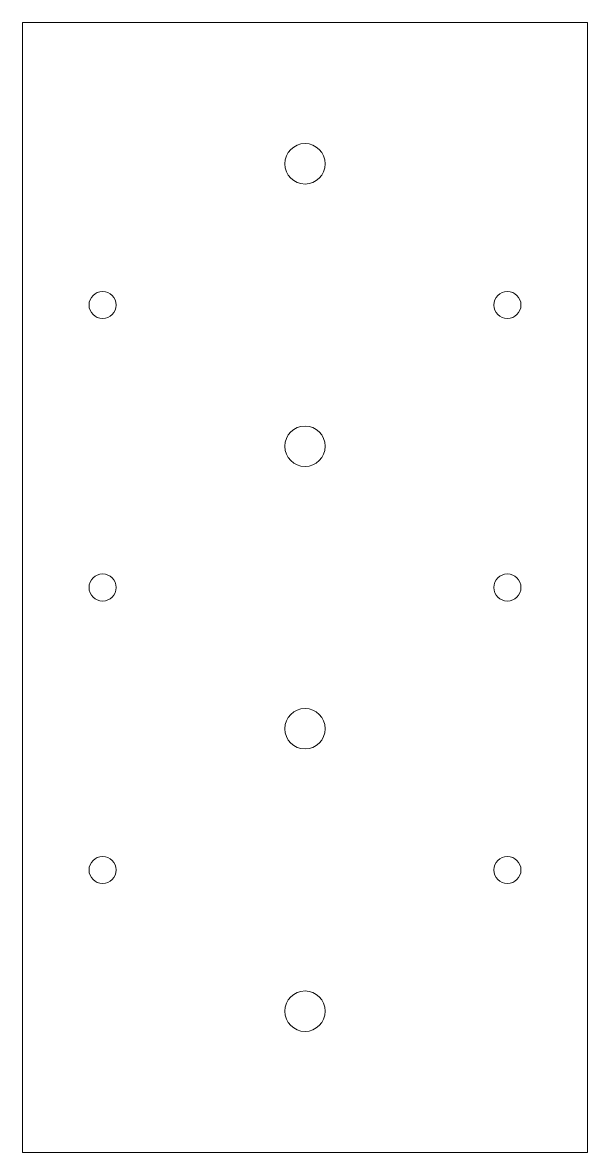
# Model space of a CAD drawing. Header units: inches. Extents: x -1.5 to 1.5, y -3 to 3.
import ezdxf

# ---------------------------------------------------------------- set-up
doc = ezdxf.new("R2010")
doc.units = ezdxf.units.IN
doc.header["$MEASUREMENT"] = 0

msp = doc.modelspace()

# ---------------------------------------------------------------- linework, layer by layer
at = {"color": 1, "lineweight": 5}
for p, q in [((-1.5, 3), (-1.5, -3)), ((1.5, 3), (-1.5, 3)), ((1.5, -3), (1.5, 3)), ((-1.5, -3), (1.5, -3))]:
    msp.add_line(p, q, dxfattribs=at)
for centre, radius in [((0, 2.25), 0.1075), ((-1.075, 1.5), 0.072), ((1.075, 1.5), 0.072), ((0, 0.75), 0.1075), ((-1.075, 0), 0.072), ((1.075, 0), 0.072), ((0, -0.75), 0.1075), ((-1.075, -1.5), 0.072), ((1.075, -1.5), 0.072), ((0, -2.25), 0.1075)]:
    msp.add_circle(centre, radius, dxfattribs=at)

doc.saveas('drawing.dxf')
